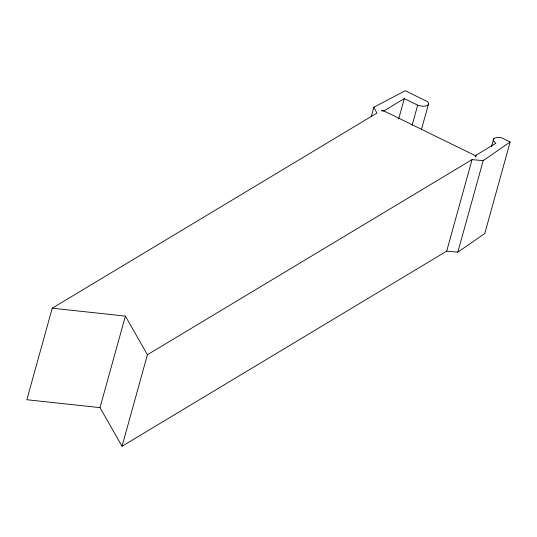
<?xml version="1.0" encoding="UTF-8"?>
<svg xmlns="http://www.w3.org/2000/svg" width="537" height="537" viewBox="0 0 537 537"><rect width="100%" height="100%" fill="white"/><g stroke="black" fill="none" stroke-linecap="round" stroke-linejoin="round"><path stroke-width="0.81" d="M100.003 407.63L26.85 399.729L52.23 308.204L125.39 316.105L100.003 407.63L122.033 446.26L446.69 251.135L457.819 252.155L484.77 233.528L510.15 142.003L501.222 137.64L496.665 137.432L493.751 138.62L493.422 140.828L495.785 143.345L475.849 155.327L475.399 156.932M122.033 446.26L147.413 354.735L472.07 159.61L483.199 160.63L510.15 142.003M371.195 116.818L373.866 107.185L405.274 90.74L427.586 101.647A8.773 3.887 15.5 0 1 426.62 105.809A8.773 3.887 15.5 0 1 417.692 105.165L404.301 98.62L384.364 110.609L381.518 110.696L384.74 111.347L474.446 155.2L475.97 156.871L475.849 155.327M398.736 118.69L404.301 98.62M412.121 125.235L417.692 105.165M421.377 129.793L428.499 104.104M446.69 251.135L472.07 159.61M457.819 252.155L483.199 160.63M491.523 146.648L493.751 138.62M52.23 308.204L376.887 113.085L373.866 107.185M125.39 316.105L147.413 354.735"/></g></svg>
